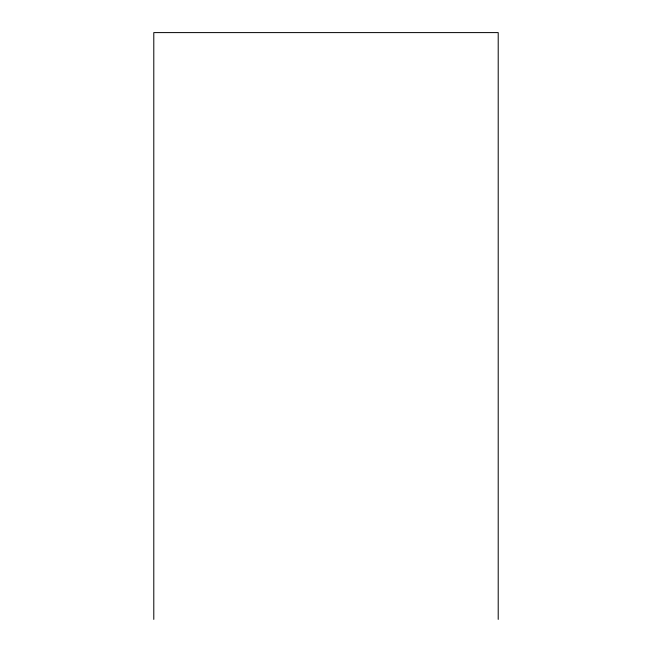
<?xml version="1.0" encoding="UTF-8"?>
<svg xmlns="http://www.w3.org/2000/svg" width="652" height="652" viewBox="0 0 652 652"><rect width="100%" height="100%" fill="white"/><g stroke="black" fill="none" stroke-linecap="round" stroke-linejoin="round"><path stroke-width="0.98" d="M498.209 619.4L498.209 32.6L153.79 32.6L153.79 619.4"/></g></svg>
